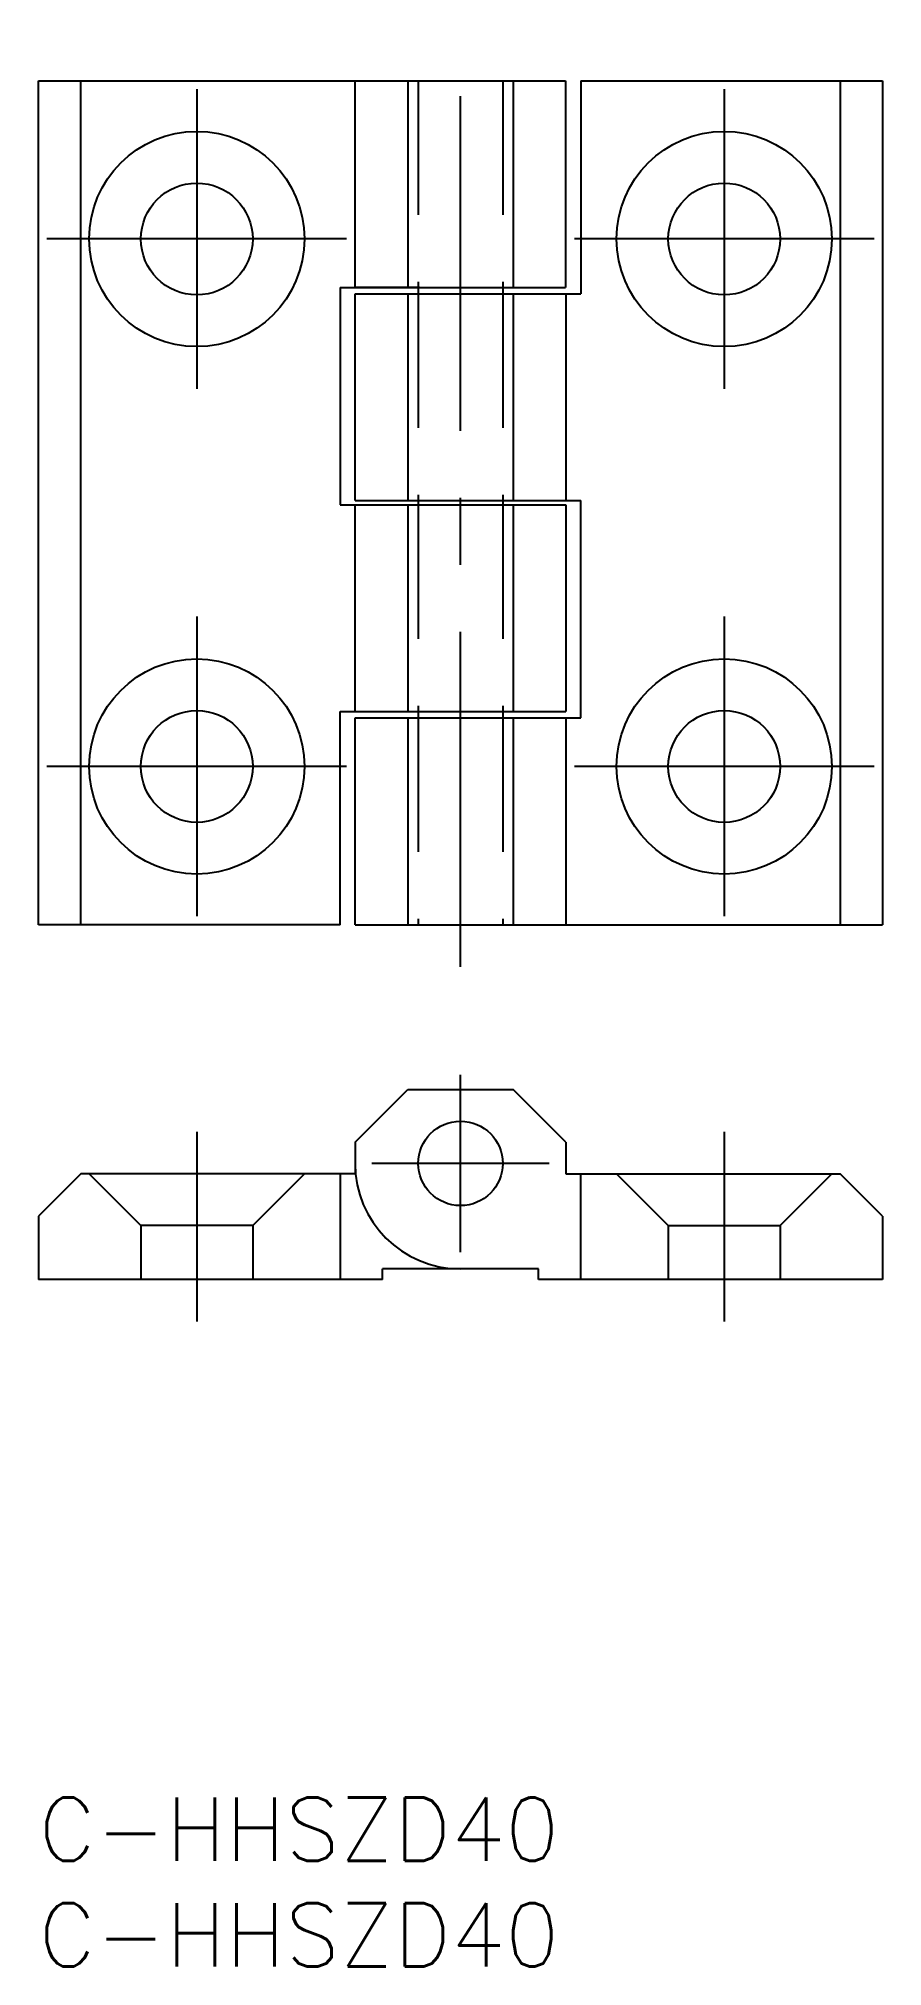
# Model space of a CAD drawing. Extents: x 0 to 40, y -8 to 83.4.
import ezdxf

# ---------------------------------------------------------------- set-up
doc = ezdxf.new("R2010")
doc.units = 0
doc.header["$LTSCALE"] = 0.5
doc.linetypes.add('CENTER', pattern=[50.8, 31.75, -6.35, 6.35, -6.35])
doc.linetypes.add('DASHED', pattern=[19.05, 12.7, -6.35])
doc.layers.get('0').update_dxf_attribs({"linetype": 'CONTINUOUS'})
doc.layers.add('CENTER', color=1, linetype='CENTER')
doc.styles.get("Standard").update_dxf_attribs({"font": 'txt.shx', "height": 3, "bigfont": 'bigfont.shx'})

# ---------------------------------------------------------------- blocks, each defined once
blk = doc.blocks.new('*U20')
at = {"color": 7, "linetype": 'CONTINUOUS'}
blk.add_text('C-HHSZD40', height=3, dxfattribs=at).set_placement((0, -3))
blk = doc.blocks.new('*U21')
at = {"color": 7, "linetype": 'CONTINUOUS'}
blk.add_text('C-HHSZD40', height=3, dxfattribs=at).set_placement((0, -8))

msp = doc.modelspace()

# ---------------------------------------------------------------- linework, layer by layer
at = {"color": 7, "linetype": 'CONTINUOUS'}
for p, q in [((0, 41.376), (0, 81.376)), ((0, 81.376), (24.975, 81.376)), ((2, 41.376), (2, 81.376)), ((15, 71.576), (15, 81.376)), ((15, 81.376), (17.858, 81.376)), ((15, 71.576), (15, 81.376)), ((17.5, 81.376), (17.5, 71.576)), ((22.142, 81.376), (24.975, 81.376)), ((22.5, 81.376), (22.5, 71.576)), ((24.975, 81.376), (24.975, 71.576)), ((24.975, 81.376), (24.975, 71.576)), ((25.7, 81.376), (25.7, 71.276)), ((25.7, 81.376), (40, 81.376)), ((38, 81.376), (38, 41.376)), ((40, 81.376), (40, 41.376)), ((14.3, 71.576), (14.3, 61.276)), ((14.3, 71.576), (24.975, 71.576)), ((18.064, 71.576), (15, 71.576)), ((15, 61.476), (15, 71.276)), ((15, 71.276), (25.7, 71.276)), ((15.025, 71.276), (18.064, 71.276)), ((17.5, 71.276), (17.5, 61.476)), ((18, 71.576), (18, 71.276)), ((22, 71.576), (22, 71.276)), ((22.5, 71.276), (22.5, 61.476)), ((25, 71.276), (25, 65.96)), ((25, 71.276), (25, 61.476)), ((14.3, 61.276), (25, 61.276)), ((15, 61.476), (25.7, 61.476)), ((15, 51.476), (15, 61.276)), ((17.5, 61.276), (17.5, 51.476)), ((18, 61.476), (18, 61.276)), ((22, 61.476), (22, 61.276)), ((22.5, 61.276), (22.5, 51.476)), ((25, 61.276), (25, 51.476)), ((25.7, 51.176), (25.7, 61.476)), ((14.3, 51.476), (25, 51.476)), ((14.3, 41.376), (14.3, 51.476)), ((15, 51.176), (25.7, 51.176)), ((15, 41.376), (15, 51.176)), ((17.5, 51.176), (17.5, 41.376)), ((18, 51.476), (18, 51.176)), ((22, 51.476), (22, 51.176)), ((22.5, 51.176), (22.5, 41.376)), ((25, 51.176), (25, 41.376)), ((14.3, 41.376), (0, 41.376)), ((15, 41.376), (40, 41.376)), ((15, 31.061), (17.5, 33.561)), ((17.5, 33.561), (22.5, 33.561)), ((25, 31.061), (22.5, 33.561)), ((15, 31.061), (15, 29.561)), ((25, 31.061), (25, 29.561)), ((2, 29.561), (0, 27.561)), ((15, 29.561), (2, 29.561)), ((14.3, 29.561), (14.3, 24.561)), ((25, 29.561), (38, 29.561)), ((40, 27.561), (38, 29.561)), ((0, 27.561), (0, 24.561)), ((40, 27.561), (40, 24.561)), ((16.3, 24.561), (16.3, 25.061)), ((23.7, 25.061), (16.3, 25.061)), ((23.7, 24.561), (23.7, 25.061)), ((16.3, 24.561), (0, 24.561)), ((40, 24.561), (23.7, 24.561))]:
    msp.add_line(p, q, dxfattribs=at)
at = {"color": 3, "linetype": 'DASHED'}
for p, q in [((18, 81.376), (18, 71.576)), ((22, 81.376), (22, 71.576)), ((18, 71.276), (18, 61.476)), ((22, 71.276), (22, 61.476)), ((18, 61.276), (18, 51.476)), ((22, 61.276), (22, 51.476)), ((18, 51.176), (18, 41.376)), ((22, 51.176), (22, 41.376)), ((2.4, 29.561), (4.85, 27.111)), ((12.6, 29.561), (10.15, 27.111)), ((25.7, 24.561), (25.7, 29.561)), ((27.4, 29.561), (29.85, 27.111)), ((37.6, 29.561), (35.15, 27.111)), ((4.85, 27.111), (4.85, 24.561)), ((10.15, 27.111), (4.85, 27.111)), ((10.15, 27.111), (10.15, 24.561)), ((29.85, 27.111), (29.85, 24.561)), ((29.85, 27.111), (35.15, 27.111)), ((35.15, 27.111), (35.15, 24.561))]:
    msp.add_line(p, q, dxfattribs=at)
at = {"color": 7, "linetype": 'CONTINUOUS'}
for centre, radius in [((7.5, 73.876), 5.1), ((32.5, 73.876), 5.1), ((7.5, 73.876), 2.65), ((32.5, 73.876), 2.65), ((7.5, 48.876), 5.1), ((32.5, 48.876), 5.1), ((7.5, 48.876), 2.65), ((32.5, 48.876), 2.65), ((20, 30.061), 2)]:
    msp.add_circle(centre, radius, dxfattribs=at)
msp.add_arc((20, 30.061), 5, 180, 270, dxfattribs=at)
at = {"layer": 'CENTER', "color": 1, "linetype": 'CENTER'}
for p, q in [((20, 39.376), (20, 83.376)), ((7.5, 80.976), (7.5, 66.776)), ((32.5, 80.976), (32.5, 66.776)), ((14.6, 73.876), (0.4, 73.876)), ((39.6, 73.876), (25.4, 73.876)), ((7.5, 55.976), (7.5, 41.776)), ((32.5, 55.976), (32.5, 41.776)), ((14.6, 48.876), (0.4, 48.876)), ((39.6, 48.876), (25.4, 48.876)), ((20, 25.861), (20, 34.261)), ((7.5, 31.561), (7.5, 22.561)), ((32.5, 31.561), (32.5, 22.561)), ((24.2, 30.061), (15.8, 30.061))]:
    msp.add_line(p, q, dxfattribs=at)

# ---------------------------------------------------------------- block references
at = {"color": 7, "linetype": 'CONTINUOUS'}
for name in ['*U20', '*U21']:
    msp.add_blockref(name, (0, 0), dxfattribs=at)

doc.saveas('drawing.dxf')
